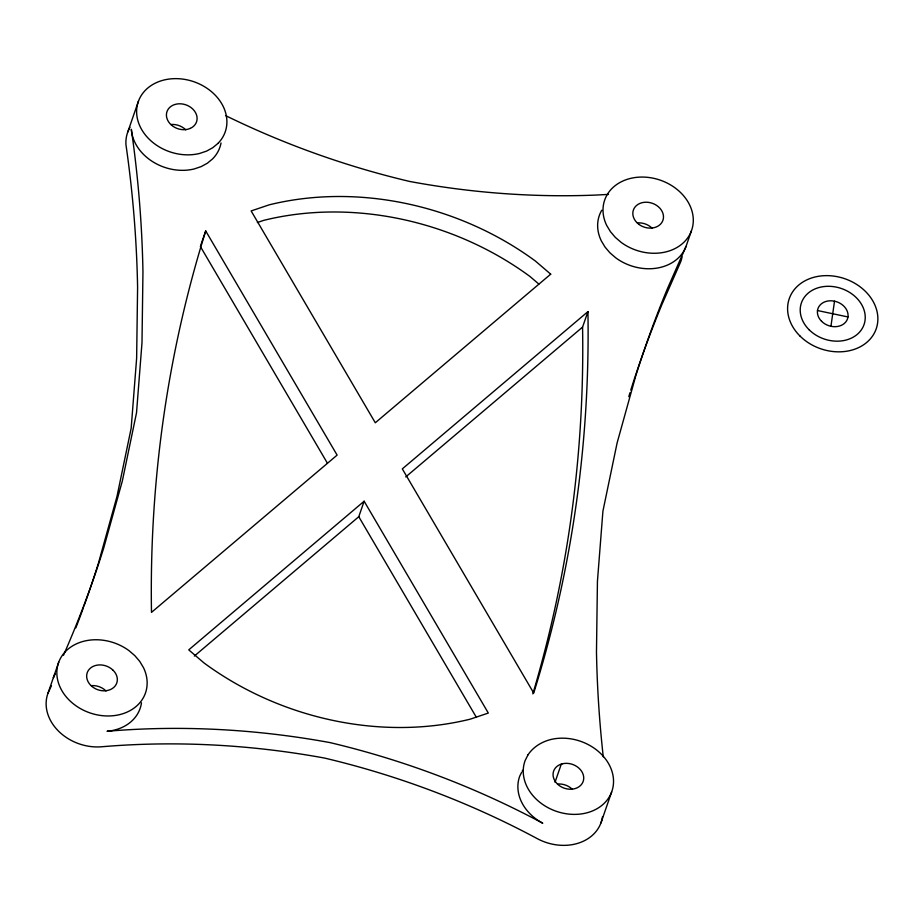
<?xml version="1.0" encoding="UTF-8"?>
<svg xmlns="http://www.w3.org/2000/svg" width="924" height="924" viewBox="0 0 924 924"><rect width="100%" height="100%" fill="white"/><g stroke="black" fill="none" stroke-linecap="round" stroke-linejoin="round"><path stroke-width="1.39" d="M830.942 326.288L834.511 301.189M628.782 396.673L629.96 392.746M127.789 131.982L138.508 101.016M200.797 245.16L205.717 230.965L337.11 455.116L151.49 612.369A1822.405 1466.838 19.1 0 1 205.717 230.965M602.506 816.724A46.027 37.052 19.1 0 1 537.398 838.715A708.904 570.593 19.1 0 0 324.474 758.05A723.746 582.536 19.1 0 0 101.686 746.765A46.027 37.052 19.1 0 1 48.025 693.104L58.743 662.138A46.027 37.052 19.1 0 1 128.967 650.623L134.846 655.67L139.732 661.388L143.463 667.602A46.027 37.052 19.1 0 1 104.62 715.869A46.027 37.052 19.1 0 1 58.743 662.138M194.352 656.052L358.778 516.712L364.137 501.224L488.311 713.051L470.316 719.138A273.285 219.97 19.1 0 1 204.042 662.97L188.75 649.861L364.137 501.224M532.825 693.889A1822.324 1466.781 19.1 0 0 582.57 327.108L587.93 311.631L402.321 468.884L533.714 693.035A1822.324 1466.781 19.1 0 0 587.93 311.631M603.268 756.837A1619.021 1303.14 19.1 0 1 596.477 652.044L597.435 581.3L602.91 511.215L617.105 442.966L635.724 375.952A1619.021 1303.14 19.1 0 1 667.359 288.842L686.047 246.373L691.406 230.896A46.027 37.052 19.1 0 0 645.529 177.165A46.027 37.052 19.1 0 0 606.687 225.421L610.429 231.647L615.303 237.364L621.182 242.4A46.027 37.052 19.1 0 0 691.406 230.896M555.024 782.224L561.284 764.16M600.912 822.984L611.642 792.018M521.667 772.279L519.773 776.044A46.027 37.052 19.1 0 0 542.758 823.226A708.904 570.593 19.1 0 0 329.833 742.561A723.746 582.536 19.1 0 0 107.045 731.277A46.027 37.052 19.1 0 0 141.488 702.817M522.291 771.02L522.684 770.258M405.74 476.923L582.57 327.108M257.369 222.511L263.802 220.339A273.285 219.97 19.1 0 1 530.064 276.553L538.796 284.038M608.466 194.41L595.807 195.068A708.904 570.593 19.1 0 1 409.598 181.439A708.904 570.593 19.1 0 1 225.595 115.604M817.474 310.522L847.978 316.955M106.017 690.967L104.019 689.258A15.65 12.601 19.1 0 0 91.314 685.62M200.346 246.454L327.373 463.132M358.778 516.712L476.414 717.394M83.495 607.438A1619.021 1303.14 19.1 0 1 75.837 627.858M51.455 685.666A1619.021 1303.14 19.1 0 1 48.025 693.104M83.957 606.156A1619.021 1303.14 19.1 0 0 98.348 563.536L116.967 496.523L131.162 428.274L136.637 358.189L137.595 287.445A1619.021 1303.14 19.1 0 0 125.964 144.802A46.027 37.052 19.1 0 1 130.007 127.304M171.079 124.497A15.65 12.601 19.1 0 1 185.782 129.845M682.062 256.872A46.027 37.052 19.1 0 1 680.676 261.862L661.988 304.331A1619.021 1303.14 19.1 0 0 630.769 390.136M221.032 142.966A46.027 37.052 19.1 0 1 212.612 158.882L207.38 163.202L201.213 166.586L194.283 168.93A46.027 37.052 19.1 0 1 131.323 129.314A1619.021 1303.14 19.1 0 1 142.954 271.956L141.996 342.7L136.521 412.785L122.326 481.034L103.707 548.048A1619.021 1303.14 19.1 0 1 63.513 655.231M55.105 673.908A1619.021 1303.14 19.1 0 1 53.384 677.627A46.027 37.052 19.1 0 1 54.978 674.081M686.047 246.373A46.027 37.052 19.1 0 1 615.823 257.888L609.944 252.841L605.07 247.124L601.328 240.91A46.027 37.052 19.1 0 1 601.767 210.233M637.468 222.915A15.65 12.601 19.1 0 1 652.171 228.263M557.703 784.037A15.65 12.601 19.1 0 1 572.406 789.385M528.043 754.769L525.132 760.556A46.027 37.052 19.1 0 0 565.754 813.686A46.027 37.052 19.1 0 0 612.855 774.762A46.027 37.052 19.1 0 0 550.508 739.581C541.568 741.903 533.229 746.996 528.043 754.769M550.704 274.162L375.294 422.776L251.143 210.938L269.161 204.851A273.285 219.97 19.1 0 1 535.423 261.065L550.704 274.162M217.972 143.393L212.739 147.725L206.572 151.109L199.642 153.442A46.027 37.052 19.1 0 1 136.694 113.837A46.027 37.052 19.1 0 1 194.721 82.028A46.027 37.052 19.1 0 1 217.972 143.393M190.194 128.424L187.838 129.221A15.65 12.601 19.1 0 1 166.435 114.264A15.65 12.601 19.1 0 1 189.443 106.491A15.65 12.601 19.1 0 1 190.194 128.424M562.312 763.813L559.956 764.598A15.65 12.601 19.1 0 0 560.706 786.532A15.65 12.601 19.1 0 0 583.714 778.77A15.65 12.601 19.1 0 0 562.312 763.813M638.981 224.428L636.982 222.707A15.65 12.601 19.1 0 1 643.751 202.368A15.65 12.601 19.1 0 1 663.27 219.103A15.65 12.601 19.1 0 1 638.981 224.428M113.167 670.316L111.169 668.606A15.65 12.601 19.1 0 0 86.879 673.919A15.65 12.601 19.1 0 0 106.399 690.667A15.65 12.601 19.1 0 0 113.167 670.316M821.563 321.286A15.65 12.601 19.1 0 0 847.435 319.092A15.65 12.601 19.1 0 0 829.186 300.843A15.65 12.601 19.1 0 0 821.563 321.286M809.077 329.718A33.137 26.669 19.1 0 0 863.871 325.063A33.137 26.669 19.1 0 0 825.236 286.428A33.137 26.669 19.1 0 0 809.077 329.718M799.884 335.932A46.027 37.052 19.1 0 0 875.975 329.475A46.027 37.052 19.1 0 0 822.314 275.814A46.027 37.052 19.1 0 0 799.884 335.932"/></g></svg>
